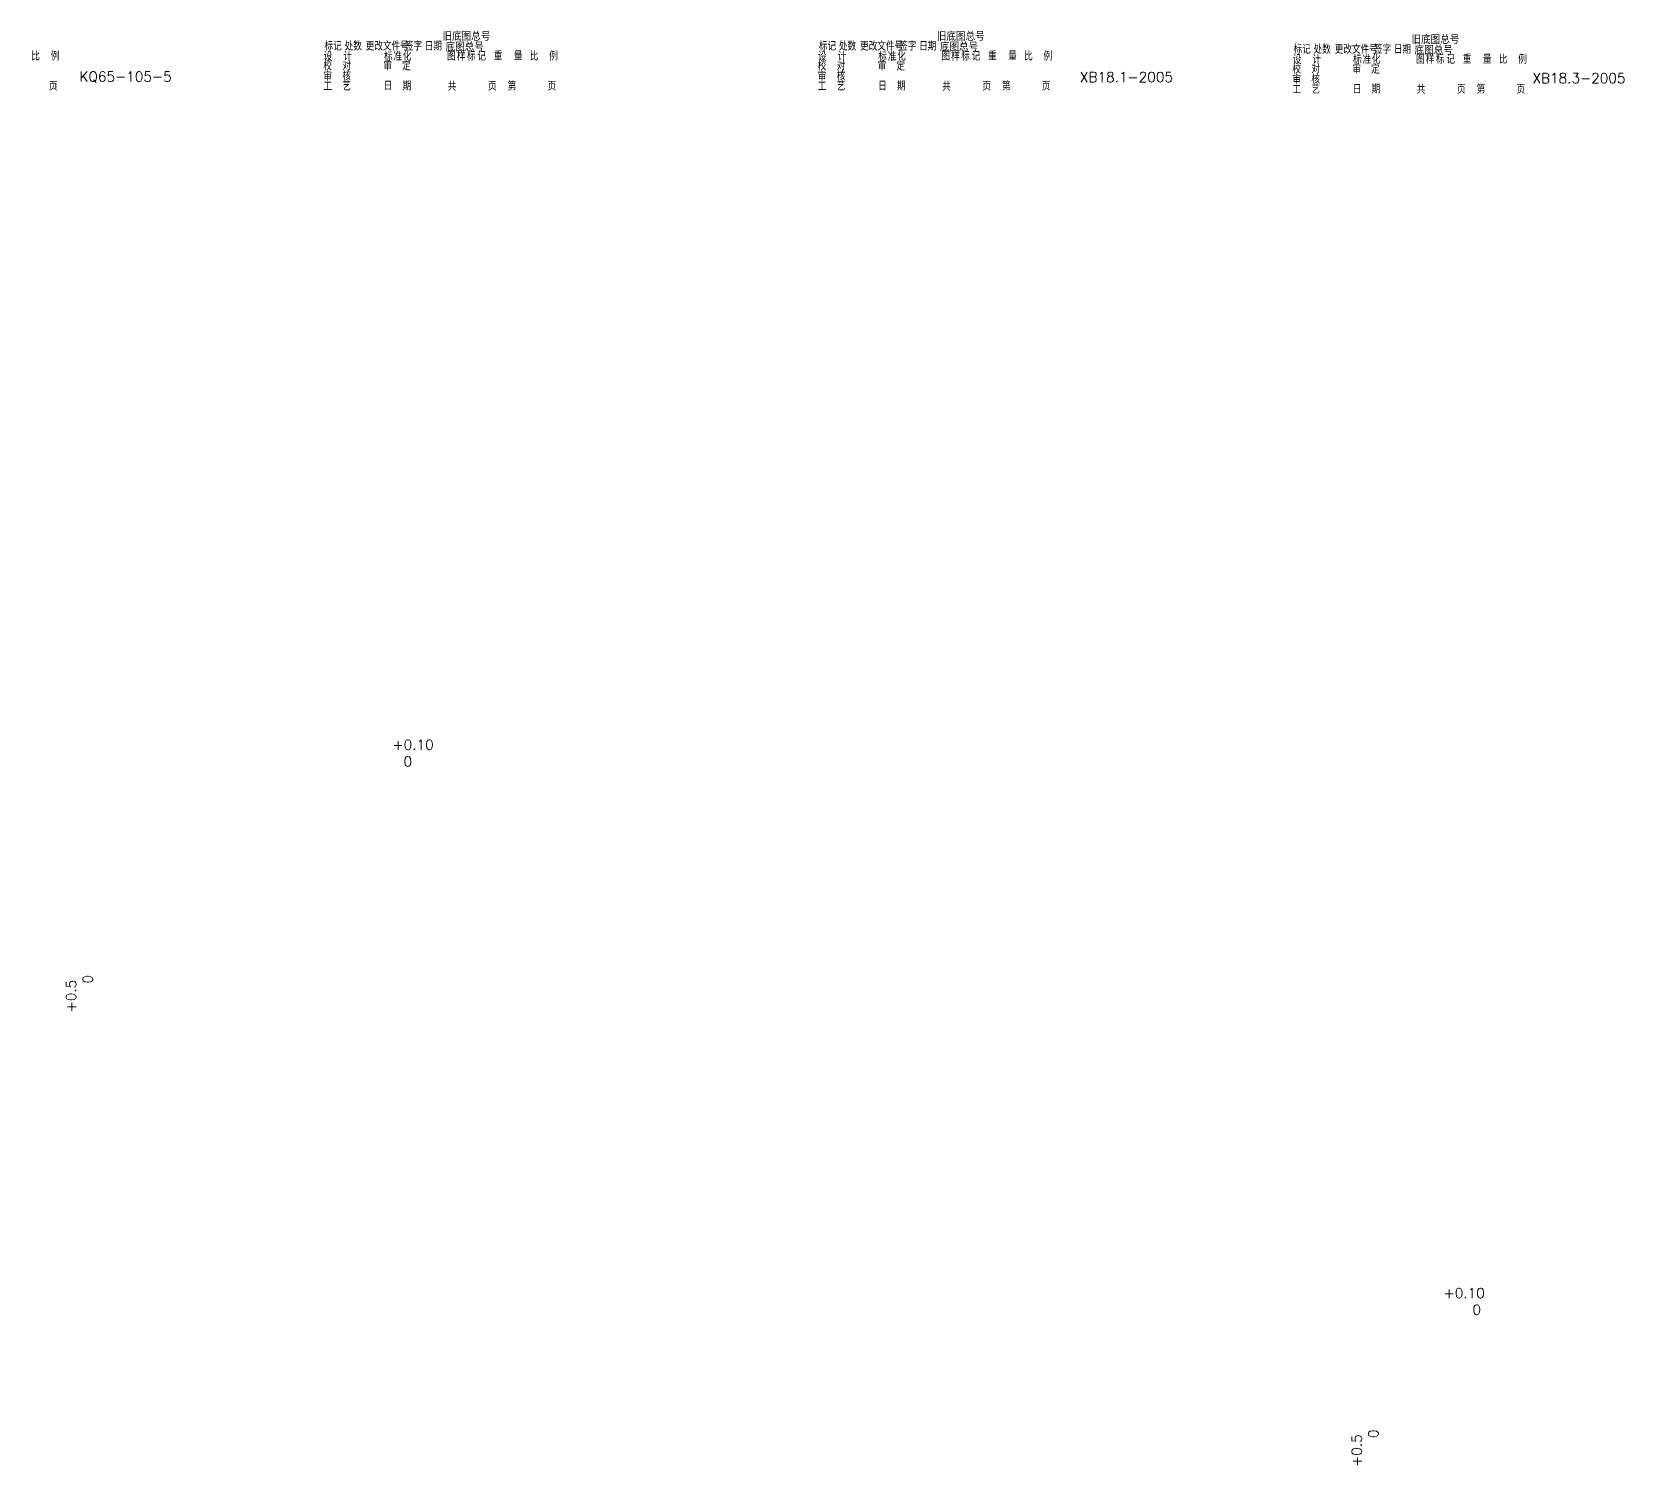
# Model space of a CAD drawing. Header units: millimetres. Extents: x 1188 to 14709, y -1491 to 2629.
# Drawn here: x 12306 to 13102, y 335 to 1051 of the extents above; entities that cross this region are included whole.
import ezdxf

# ---------------------------------------------------------------- set-up
doc = ezdxf.new("R2010")
doc.units = ezdxf.units.MM
doc.layers.get('0').update_dxf_attribs({"lineweight": 50})
doc.layers.add('1', color=3, linetype='Continuous', lineweight=15)
doc.layers.add('标注', color=3, linetype='Continuous', lineweight=13)
doc.styles.add('GB2312', font='')
doc.styles.add('HZ', font='txt', dxfattribs={"width": 0.8, "bigfont": 'hztxt'})
doc.styles.add('HZTXT', font='txt', dxfattribs={"bigfont": 'HZTXT'})
doc.styles.get('GB2312').set_extended_font_data('FangSong_GB2312')

msp = doc.modelspace()

# ---------------------------------------------------------------- texts
at = {"color": 3, "insert": (12329.85294, 1031.494), "char_height": 5, "width": 36.1292, "attachment_point": 1, "style": 'GB2312'}
msp.add_mtext('{\\Ftxt,hztxt|c134;KQ65-105-5}', dxfattribs=at)
at = {"layer": '1', "color": 0, "style": 'HZTXT'}
for s, p in [('旧底图总号', (12511.31729, 1046.93784)), ('底图总号', (12512.84283, 1041.60114))]:
    msp.add_text(s, height=4, dxfattribs=at).set_placement(p)
at = {"layer": '1', "style": 'HZTXT'}
for s, p in [('旧底图总号', (12758.45889, 1046.92024)), ('底图总号', (12759.98443, 1041.58354)), ('旧底图总号', (12995.7647, 1045.33421)), ('底图总号', (12997.29024, 1039.99752))]:
    msp.add_text(s, height=4, dxfattribs=at).set_placement(p)
at = {"layer": '1', "color": 0, "style": 'HZ', "width": 0.8}
for s, p in [('标记', (12452.34513, 1042.07058)), ('处数', (12462.38933, 1042.07058)), ('更改文件号', (12472.92715, 1042.07058)), ('签字', (12492.52193, 1042.07058)), ('日期', (12502.44364, 1042.07058)), ('校', (12451.79282, 1032.18882)), ('设', (12451.91531, 1036.93187)), ('对', (12461.27285, 1032.18882)), ('计', (12461.78136, 1036.93187)), ('审', (12481.79512, 1032.08945)), ('标', (12482.04938, 1036.84852)), ('准', (12486.79867, 1036.84852)), ('定', (12491.15266, 1032.08945)), ('化', (12491.52941, 1036.9955)), ('图', (12513.61265, 1037.0734)), ('样', (12518.51226, 1037.0734)), ('标', (12523.53436, 1037.0734)), ('记', (12528.80144, 1037.0734)), ('重', (12536.96618, 1037.14542)), ('量', (12547.01583, 1037.14542)), ('比', (12555.01435, 1037.0734)), ('例', (12564.69108, 1037.0734)), ('审', (12451.79282, 1026.96132)), ('核', (12461.27285, 1027.10829))]:
    msp.add_text(s, height=4, dxfattribs=at).set_placement(p)
at = {"layer": '1', "style": 'HZ', "width": 0.8}
for s, p in [('标记', (12699.48673, 1042.05299)), ('处数', (12709.53093, 1042.05299)), ('更改文件号', (12720.06875, 1042.05299)), ('签字', (12739.66353, 1042.05299)), ('日期', (12749.58524, 1042.05299)), ('标记', (12936.79255, 1040.46696)), ('处数', (12946.83675, 1040.46696)), ('更改文件号', (12957.37457, 1040.46696)), ('签字', (12976.96935, 1040.46696)), ('日期', (12986.89106, 1040.46696)), ('比', (12305.75976, 1037.0558)), ('例', (12315.43648, 1037.0558)), ('校', (12698.93442, 1032.17122)), ('设', (12699.05691, 1036.91427)), ('对', (12708.41445, 1032.17122)), ('计', (12708.92296, 1036.91427)), ('审', (12728.93672, 1032.07185)), ('标', (12729.19098, 1036.83092)), ('准', (12733.94027, 1036.83092)), ('定', (12738.29426, 1032.07185)), ('化', (12738.67101, 1036.9779)), ('图', (12760.75425, 1037.0558)), ('样', (12765.65386, 1037.0558)), ('标', (12770.67596, 1037.0558)), ('记', (12775.94304, 1037.0558)), ('重', (12784.10778, 1037.12782)), ('量', (12794.15743, 1037.12782)), ('比', (12802.15595, 1037.0558)), ('例', (12811.83268, 1037.0558)), ('校', (12936.24023, 1030.5852)), ('设', (12936.36272, 1035.32825)), ('对', (12945.72026, 1030.5852)), ('计', (12946.22878, 1035.32825)), ('审', (12966.24254, 1030.48583)), ('标', (12966.49679, 1035.2449)), ('准', (12971.24608, 1035.2449)), ('定', (12975.60008, 1030.48583)), ('化', (12975.97682, 1035.39187)), ('图', (12998.06006, 1035.46978)), ('样', (13002.95967, 1035.46978)), ('标', (13007.98177, 1035.46978)), ('记', (13013.24885, 1035.46978)), ('重', (13021.41359, 1035.5418)), ('量', (13031.46325, 1035.5418)), ('比', (13039.46177, 1035.46978)), ('例', (13049.1385, 1035.46978)), ('审', (12698.93442, 1026.94372)), ('核', (12708.41445, 1027.09069)), ('审', (12936.24023, 1025.3577)), ('核', (12945.72026, 1025.50467)), ('页', (12314.57905, 1022.06427)), ('工', (12451.79282, 1021.94034)), ('艺', (12461.27285, 1022.08731)), ('日', (12482.04938, 1022.17844)), ('期', (12491.40692, 1022.17844)), ('共', (12513.98012, 1021.93489)), ('页', (12534.06852, 1022.08187)), ('第', (12543.86774, 1022.08187)), ('页', (12563.83365, 1022.08187)), ('工', (12698.93442, 1021.92274)), ('艺', (12708.41445, 1022.06972)), ('日', (12729.19098, 1022.16085)), ('期', (12738.54852, 1022.16085)), ('共', (12761.12172, 1021.91729)), ('页', (12781.21012, 1022.06427)), ('第', (12791.00934, 1022.06427)), ('页', (12810.97525, 1022.06427)), ('工', (12936.24023, 1020.33672)), ('艺', (12945.72026, 1020.48369)), ('日', (12966.49679, 1020.57482)), ('期', (12975.85433, 1020.57482)), ('共', (12998.42754, 1020.33127)), ('页', (13018.51594, 1020.47825)), ('第', (13028.31515, 1020.47825)), ('页', (13048.28106, 1020.47825))]:
    msp.add_text(s, height=4, dxfattribs=at).set_placement(p)
at = {"layer": '1', "char_height": 5, "attachment_point": 1}
for s, insert, width, style in [('XB18.1-2005', (12830.04649, 1031.27552), 122.6190104, 'HZTXT'), (' {\\Ftxt,hztxt|c134;+0.10\\P  0}', (12482.95961, 697.35029), 27.2958, 'GB2312'), (' \\Ftxt.shx,hztxt.shx;+0.10\\P    0', (13008.42861, 423.16874), 27.2958, 'GB2312')]:
    msp.add_mtext(s, dxfattribs=dict(at, insert=insert, width=width, style=style))
at = {"layer": '1', "char_height": 5, "width": 27.2958, "attachment_point": 1, "rotation": 90, "style": 'GB2312'}
for insert in [(12323.17781, 557.60839), (12965.89549, 330.33438)]:
    msp.add_mtext(' \\Ftxt.shx,hztxt.shx;+0.5\\P    0', dxfattribs=dict(at, insert=insert))
at = {"layer": '标注', "color": 3, "linetype": 'ByBlock', "insert": (13079.4972, 1028.19341), "char_height": 5, "width": 0.000000001, "attachment_point": 5, "style": 'HZTXT'}
msp.add_mtext('XB18.3-2005', dxfattribs=at)

doc.saveas('drawing.dxf')
